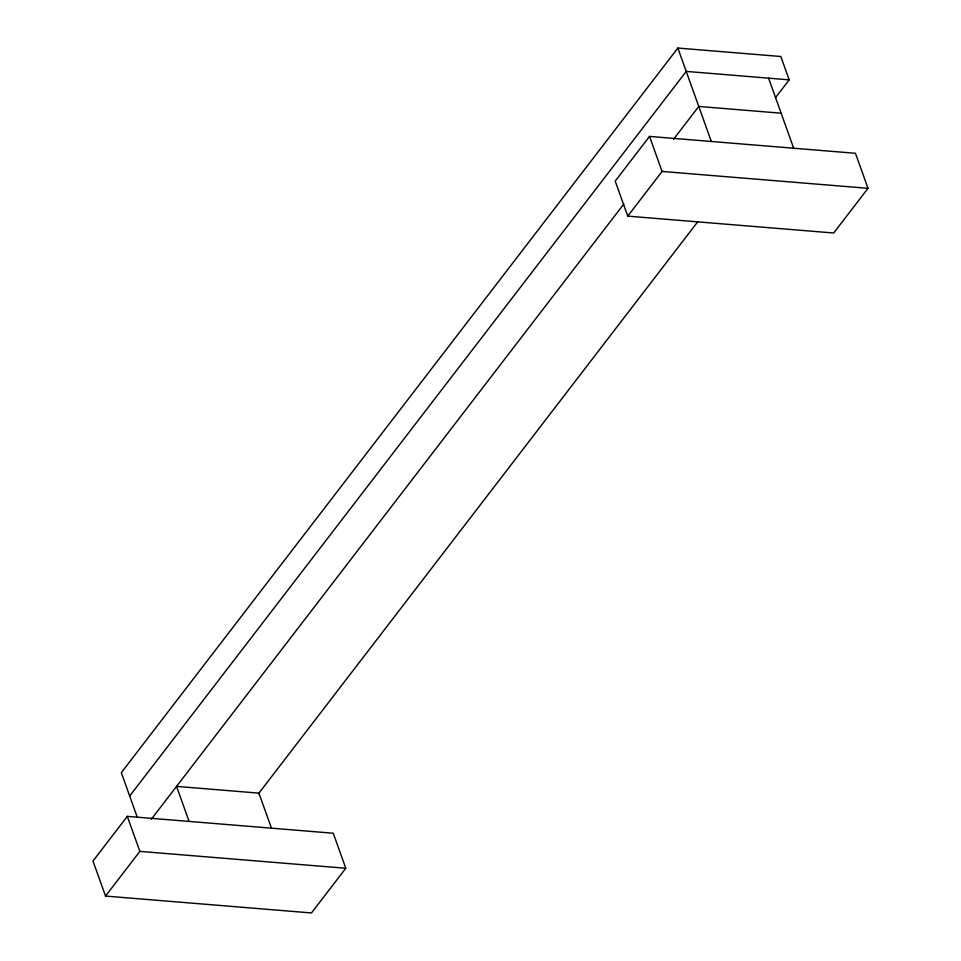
<?xml version="1.0" encoding="UTF-8"?>
<svg xmlns="http://www.w3.org/2000/svg" width="961" height="961" viewBox="0 0 961 961"><rect width="100%" height="100%" fill="white"/><g stroke="black" fill="none" stroke-linecap="round" stroke-linejoin="round"><path stroke-width="1.44" d="M775.479 97.698L789.185 79.847L780.825 56.495L677.853 48.05L121.326 772.68L137.219 817.054M129.687 796.032L686.226 71.402L789.185 79.847M127.308 816.357L92.989 861.044L105.542 896.072L311.472 912.95L345.792 868.263L333.251 833.235L127.308 816.357L139.862 851.386L105.542 896.072M649.528 136.414L615.208 181.088L627.749 216.129L833.692 233.006L868.011 188.32L855.458 153.292L649.528 136.414L662.069 171.442L627.749 216.129M151.261 819.313L623.833 204.008M673.481 139.369L698.767 106.443L781.137 113.194M258.413 793.798L697.974 221.462M662.069 171.442L868.011 188.32M139.862 851.386L345.792 868.263M768.596 78.153L793.678 148.222M677.853 48.05L711.308 141.471M271.47 828.166L258.917 793.137L176.548 786.386L189.089 821.415"/></g></svg>
